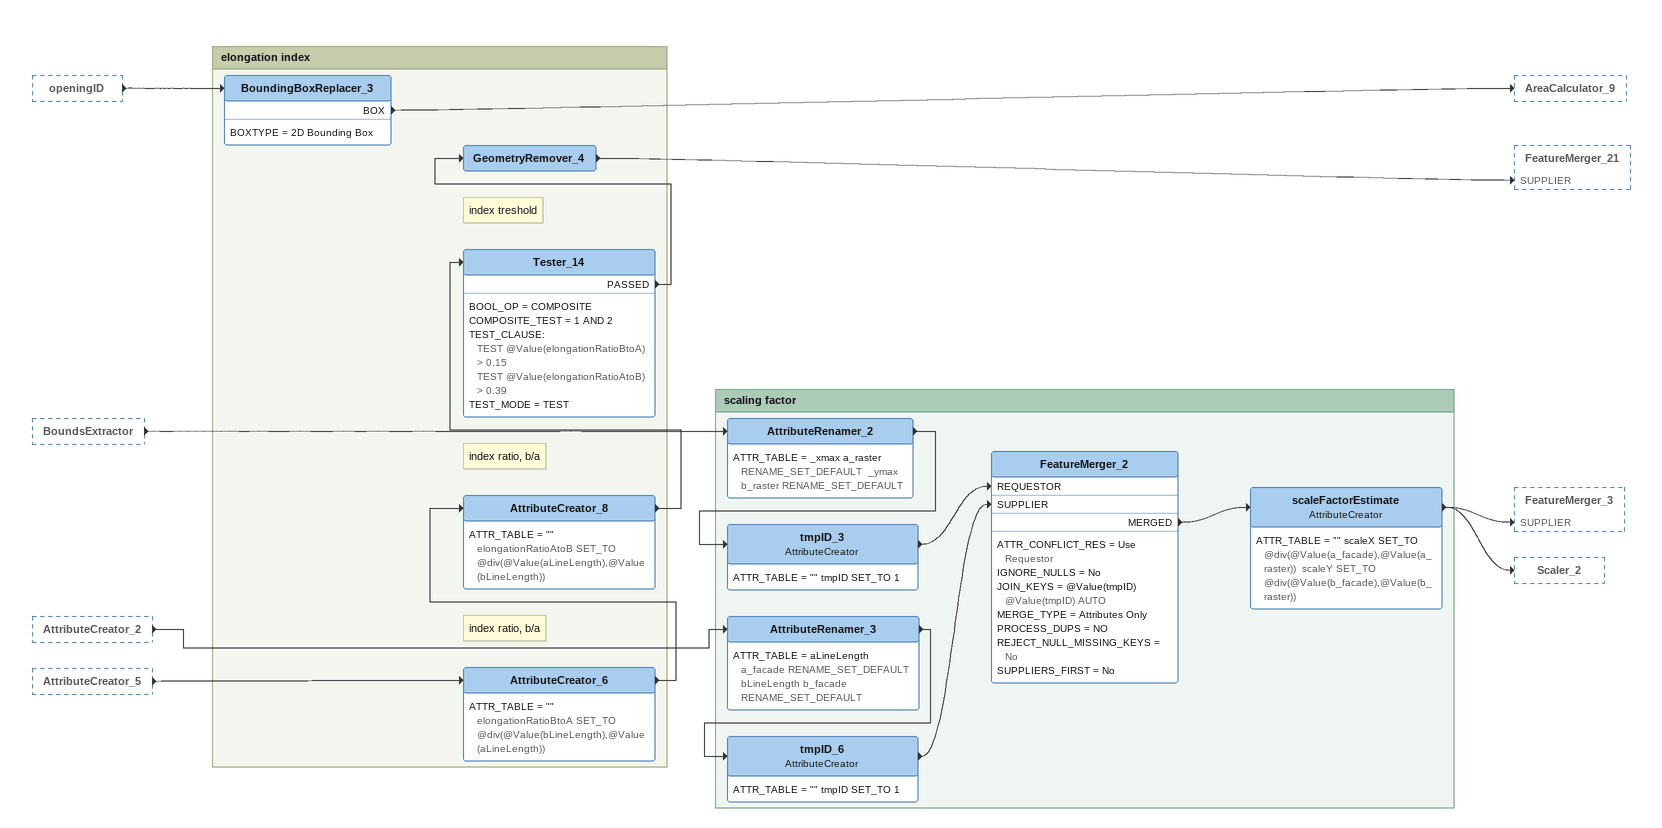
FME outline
openingID [outside]
    -> BoundingBoxReplacer_3
BoundsExtractor [outside]
    -> AttributeRenamer_2
AttributeCreator_2 [outside]
    -> AttributeRenamer_3
AttributeCreator_5 [outside]
    -> AttributeCreator_6

Bookmark: elongation index
BoundingBoxReplacer_3
    BOXTYPE = 2D Bounding Box
    BOX -> AreaCalculator_9
Note: index ratio, b/a
AttributeCreator_6
    ATTR_TABLE = "" elongationRatioBtoA SET_TO @div(@Value(bLineLength),@Value(aLineLength))
    -> AttributeCreator_8
Note: index ratio, b/a
AttributeCreator_8
    ATTR_TABLE = "" elongationRatioAtoB SET_TO @div(@Value(aLineLength),@Value(bLineLength))
    -> Tester_14
Note: index treshold
Tester_14
    BOOL_OP = COMPOSITE
    COMPOSITE_TEST = 1 AND 2
    TEST_CLAUSE:
      TEST @Value(elongationRatioBtoA) > 0.15
      TEST @Value(elongationRatioAtoB) > 0.39
    TEST_MODE = TEST
    PASSED -> GeometryRemover_4
GeometryRemover_4
    -> FeatureMerger_21 [SUPPLIER]

Bookmark: scaling factor
AttributeRenamer_2
    ATTR_TABLE = _xmax a_raster RENAME_SET_DEFAULT  _ymax b_raster RENAME_SET_DEFAULT
    -> tmpID_3
tmpID_3: AttributeCreator
    ATTR_TABLE = "" tmpID SET_TO 1
    -> FeatureMerger_2 [REQUESTOR]
AttributeRenamer_3
    ATTR_TABLE = aLineLength a_facade RENAME_SET_DEFAULT  bLineLength b_facade RENAME_SET_DEFAULT
    -> tmpID_6
tmpID_6: AttributeCreator
    ATTR_TABLE = "" tmpID SET_TO 1
    -> FeatureMerger_2 [SUPPLIER]
FeatureMerger_2
    ATTR_CONFLICT_RES = Use Requestor
    IGNORE_NULLS = No
    JOIN_KEYS = @Value(tmpID) @Value(tmpID) AUTO
    MERGE_TYPE = Attributes Only
    PROCESS_DUPS = NO
    REJECT_NULL_MISSING_KEYS = No
    SUPPLIERS_FIRST = No
    MERGED -> scaleFactorEstimate
scaleFactorEstimate: AttributeCreator
    ATTR_TABLE = "" scaleX SET_TO @div(@Value(a_facade),@Value(a_raster))  scaleY SET_TO @div(@Value(b_facade),@Value(b_raster))
    -> FeatureMerger_3 [SUPPLIER]
    -> Scaler_2
